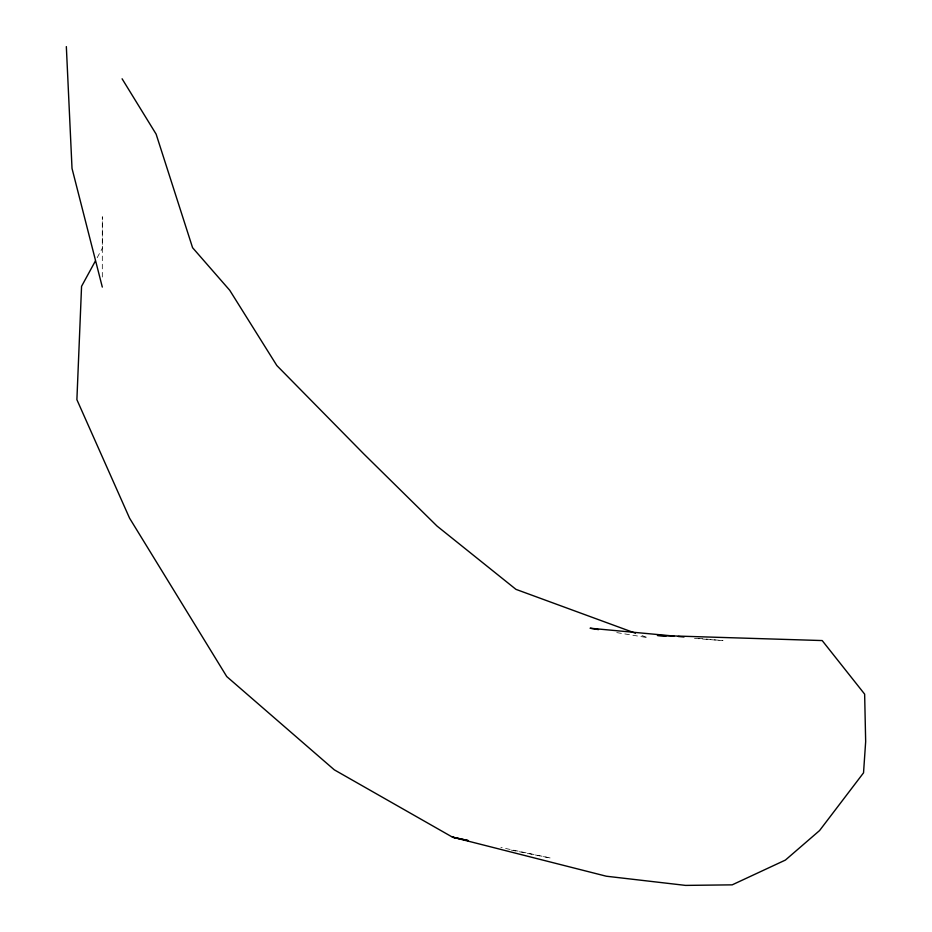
<?xml version="1.0" encoding="UTF-8"?>
<svg xmlns="http://www.w3.org/2000/svg" width="932" height="932" viewBox="0 0 932 932"><rect width="100%" height="100%" fill="white"/><g stroke="black" fill="none" stroke-linecap="round" stroke-linejoin="round"><path stroke-width="0.7" stroke-dasharray="4.66 3.5" d="M102.31 277.037L102.322 216.737L102.322 248.273L96.788 258.42M694.503 638.385L723.022 640.645L698.464 638.35M616.763 632.607L647.658 637.674L639.515 634.68M511.4 850.124L550.73 858.092L500.892 847.468"/><path stroke-width="1.4" d="M95.402 260.96L81.562 286.322L76.89 399.677L129.571 518.169L226.744 676.562L334.308 769.832L452.463 837.146L606.324 876.22L685.568 885.4L732.191 884.852L785.385 860.085L819.543 830.587L863.533 772.838L865.665 741.616L864.64 694.13L822.187 640.564L657.421 635.449L665.984 636.125M673.894 636.055L590.084 628.226L598.507 629.613M678.228 636.463L684.006 636.999M468.132 840.489L452.463 837.146L467.899 840.571M635.438 633.189L515.967 589.362L437.073 526.102L363.841 453.966L276.839 365.542L229.715 290.26L192.575 247.702L156.122 134.126L122.092 78.789M102.31 287.079L72.02 168.424L66.335 46.6"/></g></svg>
